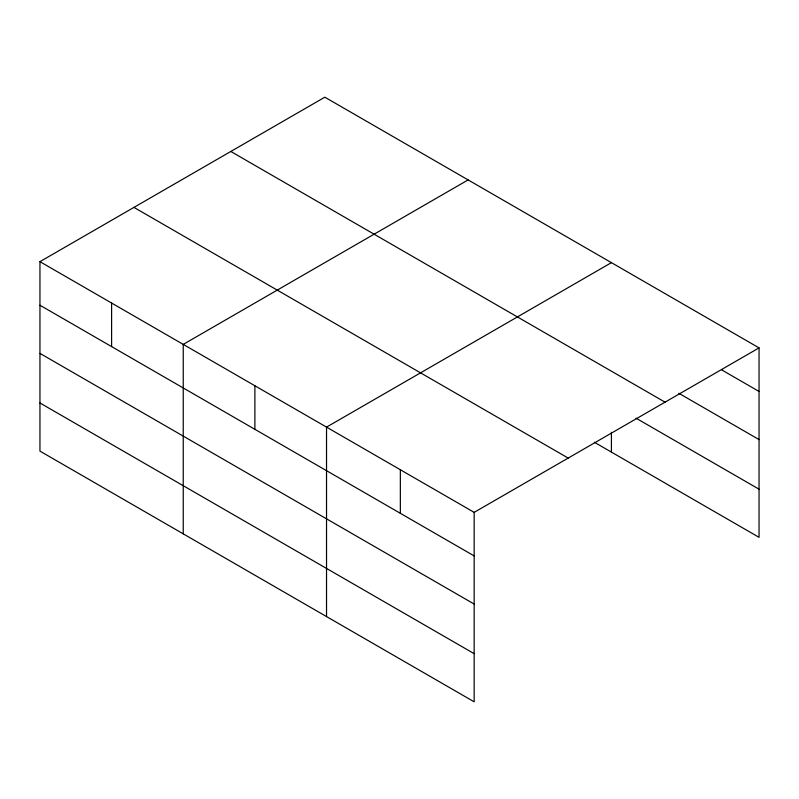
<?xml version="1.0" encoding="UTF-8"?>
<svg xmlns="http://www.w3.org/2000/svg" width="799" height="799" viewBox="0 0 799 799"><rect width="100%" height="100%" fill="white"/><g stroke="black" fill="none" stroke-linecap="round" stroke-linejoin="round"><path stroke-width="1.2" d="M474.167 604.064L474.167 512.359L39.95 261.663L39.95 451.115L474.167 701.812L474.167 604.064L39.95 353.378M594.306 442.227L759.05 537.337L759.05 347.885L324.833 97.188L39.95 261.663M468.124 179.915L183.241 344.389L183.241 533.842M611.415 262.651L326.531 427.125L326.531 616.578M474.167 512.359L759.05 347.885M721.607 369.837L759.05 391.45M678.81 393.268L759.05 439.59M230.821 151.47L665.038 402.157M636.024 418.167L759.05 489.198M133.962 207.39L568.179 458.077M39.95 305.228L474.167 555.924M39.95 402.976L474.167 653.672M611.415 432.349L611.415 452.104M400.349 469.742L400.349 513.308M254.891 385.757L254.891 429.323M111.6 303.031L111.6 346.596"/></g></svg>
